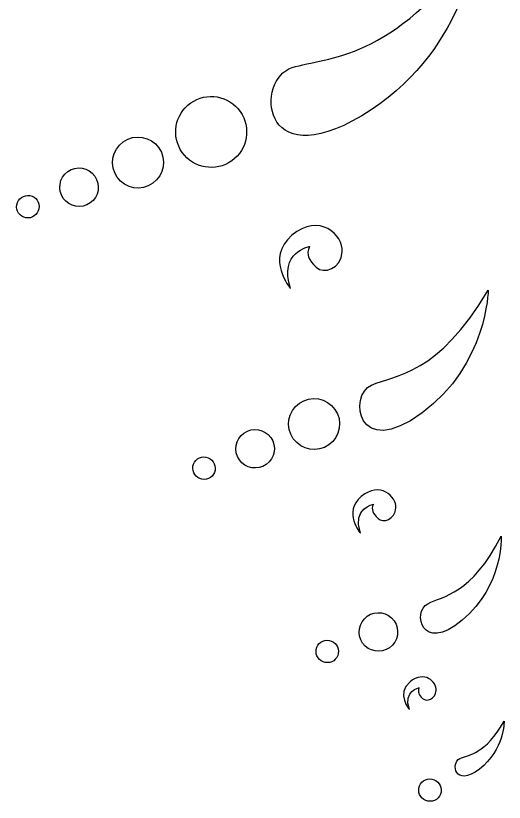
# Model space of a CAD drawing. Header units: centimetres. Extents: x -9.4 to 9.4, y -10.8 to 10.8.
# Drawn here: x -2.733 to -0.104, y -10.231 to -5.996 of the extents above; entities that cross this region are included whole.
import ezdxf

# ---------------------------------------------------------------- set-up
doc = ezdxf.new("R2010")
doc.units = ezdxf.units.CM
doc.header["$MEASUREMENT"] = 0
doc.layers.add('Camada 1', color=7, linetype='Continuous')

msp = doc.modelspace()

# ---------------------------------------------------------------- linework, layer by layer
at = {"layer": 'Camada 1'}
for points, knots in [([(-0.87056, -6.53423), (-0.32046, -6.20601), (-0.25387, -5.62081), (-0.25387, -5.62081), (-0.25387, -5.62081), (-0.71443, -6.24814), (-1.0513, -6.21411), (-1.24603, -6.2755), (-1.24603, -6.2755), (-1.44081, -6.33666), (-1.42094, -6.86247), (-0.87056, -6.53423)], [0, 0, 0, 0, 0.25, 0.25, 0.25, 0.25, 0.5, 0.5, 0.5, 0.5, 1, 1, 1, 1]), ([(-1.79168, -6.46575), (-1.87767, -6.52655), (-1.89804, -6.64601), (-1.83714, -6.73182), (-1.83714, -6.73182), (-1.77623, -6.81799), (-1.6568, -6.83845), (-1.571, -6.77749), (-1.571, -6.77749), (-1.4848, -6.71648), (-1.46456, -6.59723), (-1.52533, -6.51124), (-1.52533, -6.51124), (-1.58634, -6.42522), (-1.70548, -6.40477), (-1.79168, -6.46575)], [0, 0, 0, 0, 0.2, 0.2, 0.2, 0.2, 0.4, 0.4, 0.4, 0.4, 0.6, 0.6, 0.6, 0.6, 1, 1, 1, 1]), ([(-2.15434, -6.67435), (-2.21604, -6.71822), (-2.23078, -6.80384), (-2.18699, -6.86562), (-2.18699, -6.86562), (-2.14341, -6.92743), (-2.0575, -6.94238), (-1.99564, -6.8983), (-1.99564, -6.8983), (-1.93404, -6.85462), (-1.91928, -6.76879), (-1.96296, -6.70722), (-1.96296, -6.70722), (-2.00694, -6.64525), (-2.09235, -6.63067), (-2.15434, -6.67435)], [0, 0, 0, 0, 0.2, 0.2, 0.2, 0.2, 0.4, 0.4, 0.4, 0.4, 0.6, 0.6, 0.6, 0.6, 1, 1, 1, 1]), ([(-2.45256, -6.83453), (-2.49939, -6.868), (-2.51042, -6.93272), (-2.47735, -6.97936), (-2.47735, -6.97936), (-2.44428, -7.026), (-2.37945, -7.03722), (-2.33262, -7.00397), (-2.33262, -7.00397), (-2.28597, -6.97111), (-2.27497, -6.90618), (-2.30801, -6.85953), (-2.30801, -6.85953), (-2.34117, -6.81249), (-2.40591, -6.80148), (-2.45256, -6.83453)], [0, 0, 0, 0, 0.2, 0.2, 0.2, 0.2, 0.4, 0.4, 0.4, 0.4, 0.6, 0.6, 0.6, 0.6, 1, 1, 1, 1]), ([(-2.6571, -6.9646), (-2.69007, -6.95888), (-2.72155, -6.98055), (-2.72735, -7.0136), (-2.72735, -7.0136), (-2.73325, -7.04628), (-2.7115, -7.07797), (-2.67853, -7.08366), (-2.67853, -7.08366), (-2.64577, -7.08975), (-2.61418, -7.06771), (-2.60839, -7.03484), (-2.60839, -7.03484), (-2.60239, -7.00199), (-2.62414, -6.97069), (-2.6571, -6.9646)], [0, 0, 0, 0, 0.2, 0.2, 0.2, 0.2, 0.4, 0.4, 0.4, 0.4, 0.6, 0.6, 0.6, 0.6, 1, 1, 1, 1]), ([(-1.11583, -7.35007), (-1.15676, -7.30956), (-1.17171, -7.28398), (-1.15173, -7.23791), (-1.15173, -7.23791), (-1.15173, -7.23791), (-1.31879, -7.26744), (-1.25397, -7.4654), (-1.25397, -7.4654), (-1.25397, -7.4654), (-1.39288, -7.30247), (-1.24698, -7.17812), (-1.24698, -7.17812), (-1.10127, -7.05355), (-0.96845, -7.17735), (-0.97544, -7.26726), (-0.97544, -7.26726), (-0.98272, -7.35719), (-1.075, -7.39024), (-1.11583, -7.35007)], [0, 0, 0, 0, 0.1666667, 0.1666667, 0.1666667, 0.1666667, 0.3333333, 0.3333333, 0.3333333, 0.3333333, 0.5, 0.5, 0.5, 0.5, 0.6666667, 0.6666667, 0.6666667, 0.6666667, 1, 1, 1, 1]), ([(-0.54586, -8.13446), (-0.1956, -7.87472), (-0.19039, -7.47366), (-0.19039, -7.47366), (-0.19039, -7.47366), (-0.45947, -7.92978), (-0.68979, -7.92978), (-0.81751, -7.98489), (-0.81751, -7.98489), (-0.94504, -8.03939), (-0.89593, -8.3942), (-0.54586, -8.13446)], [0, 0, 0, 0, 0.25, 0.25, 0.25, 0.25, 0.5, 0.5, 0.5, 0.5, 1, 1, 1, 1]), ([(-1.01518, -8.11514), (-1.05907, -8.05296), (-1.14456, -8.03841), (-1.20645, -8.08231), (-1.20645, -8.08231), (-1.26834, -8.12618), (-1.28299, -8.2118), (-1.23942, -8.27339), (-1.23942, -8.27339), (-1.19545, -8.33517), (-1.10975, -8.35012), (-1.04776, -8.30604), (-1.04776, -8.30604), (-0.98605, -8.26236), (-0.9715, -8.17655), (-1.01518, -8.11514)], [0, 0, 0, 0, 0.2, 0.2, 0.2, 0.2, 0.4, 0.4, 0.4, 0.4, 0.6, 0.6, 0.6, 0.6, 1, 1, 1, 1]), ([(-1.50476, -8.24267), (-1.55151, -8.27574), (-1.56252, -8.34049), (-1.52958, -8.38711), (-1.52958, -8.38711), (-1.49651, -8.43397), (-1.43168, -8.44497), (-1.38485, -8.41172), (-1.38485, -8.41172), (-1.3381, -8.37889), (-1.3272, -8.31393), (-1.36024, -8.26728), (-1.36024, -8.26728), (-1.39338, -8.22063), (-1.45815, -8.20923), (-1.50476, -8.24267)], [0, 0, 0, 0, 0.2, 0.2, 0.2, 0.2, 0.4, 0.4, 0.4, 0.4, 0.6, 0.6, 0.6, 0.6, 1, 1, 1, 1]), ([(-1.70931, -8.37255), (-1.74228, -8.36662), (-1.77376, -8.38829), (-1.77956, -8.42137), (-1.77956, -8.42137), (-1.78546, -8.45402), (-1.76363, -8.48572), (-1.73096, -8.49141), (-1.73096, -8.49141), (-1.69781, -8.4975), (-1.66643, -8.47546), (-1.66042, -8.44281), (-1.66042, -8.44281), (-1.6546, -8.40994), (-1.67645, -8.37843), (-1.70931, -8.37255)], [0, 0, 0, 0, 0.2, 0.2, 0.2, 0.2, 0.4, 0.4, 0.4, 0.4, 0.6, 0.6, 0.6, 0.6, 1, 1, 1, 1]), ([(-0.78338, -8.70236), (-0.81151, -8.67482), (-0.82185, -8.65751), (-0.80807, -8.62579), (-0.80807, -8.62579), (-0.80807, -8.62579), (-0.92271, -8.64608), (-0.87821, -8.78166), (-0.87821, -8.78166), (-0.87821, -8.78166), (-0.97317, -8.66987), (-0.87339, -8.58486), (-0.87339, -8.58486), (-0.77362, -8.49966), (-0.6827, -8.58428), (-0.68744, -8.64587), (-0.68744, -8.64587), (-0.69236, -8.70746), (-0.75554, -8.7299), (-0.78338, -8.70236)], [0, 0, 0, 0, 0.1666667, 0.1666667, 0.1666667, 0.1666667, 0.3333333, 0.3333333, 0.3333333, 0.3333333, 0.5, 0.5, 0.5, 0.5, 0.6666667, 0.6666667, 0.6666667, 0.6666667, 1, 1, 1, 1]), ([(-0.33001, -9.25018), (-0.10816, -9.06442), (-0.12014, -8.79838), (-0.12014, -8.79838), (-0.12014, -8.79838), (-0.28072, -9.11125), (-0.43351, -9.12033), (-0.51596, -9.16163), (-0.51596, -9.16163), (-0.59841, -9.20276), (-0.55197, -9.43613), (-0.33001, -9.25018)], [0, 0, 0, 0, 0.25, 0.25, 0.25, 0.25, 0.5, 0.5, 0.5, 0.5, 1, 1, 1, 1]), ([(-0.69681, -9.2537), (-0.72978, -9.20687), (-0.7946, -9.19584), (-0.84114, -9.22909), (-0.84114, -9.22909), (-0.88779, -9.26235), (-0.89908, -9.32688), (-0.86614, -9.37374), (-0.86614, -9.37374), (-0.83278, -9.42039), (-0.76795, -9.43139), (-0.72141, -9.39835), (-0.72141, -9.39835), (-0.67448, -9.36527), (-0.66363, -9.30055), (-0.69681, -9.2537)], [0, 0, 0, 0, 0.2, 0.2, 0.2, 0.2, 0.4, 0.4, 0.4, 0.4, 0.6, 0.6, 0.6, 0.6, 1, 1, 1, 1]), ([(-1.0459, -9.359), (-1.07876, -9.35291), (-1.11004, -9.37495), (-1.11615, -9.408), (-1.11615, -9.408), (-1.12205, -9.44065), (-1.10012, -9.47216), (-1.06725, -9.47804), (-1.06725, -9.47804), (-1.03418, -9.48413), (-1.0029, -9.4623), (-0.997, -9.42944), (-0.997, -9.42944), (-0.99108, -9.39639), (-1.01282, -9.36509), (-1.0459, -9.359)], [0, 0, 0, 0, 0.2, 0.2, 0.2, 0.2, 0.4, 0.4, 0.4, 0.4, 0.6, 0.6, 0.6, 0.6, 1, 1, 1, 1]), ([(-0.543, -9.67187), (-0.56425, -9.65081), (-0.57202, -9.63763), (-0.5616, -9.61382), (-0.5616, -9.61382), (-0.5616, -9.61382), (-0.64838, -9.62917), (-0.61452, -9.7319), (-0.61452, -9.7319), (-0.61452, -9.7319), (-0.68672, -9.64707), (-0.61097, -9.58273), (-0.61097, -9.58273), (-0.5354, -9.51836), (-0.46643, -9.58233), (-0.47019, -9.62898), (-0.47019, -9.62898), (-0.47387, -9.676), (-0.52176, -9.69293), (-0.543, -9.67187)], [0, 0, 0, 0, 0.1666667, 0.1666667, 0.1666667, 0.1666667, 0.3333333, 0.3333333, 0.3333333, 0.3333333, 0.5, 0.5, 0.5, 0.5, 0.6666667, 0.6666667, 0.6666667, 0.6666667, 1, 1, 1, 1]), ([(-0.34327, -9.99575), (-0.39238, -10.01779), (-0.37113, -10.15416), (-0.23752, -10.05184), (-0.23752, -10.05184), (-0.1038, -9.94931), (-0.10449, -9.79443), (-0.10449, -9.79443), (-0.10449, -9.79443), (-0.20545, -9.97215), (-0.29448, -9.97371), (-0.34327, -9.99575)], [0, 0, 0, 0, 0.25, 0.25, 0.25, 0.25, 0.5, 0.5, 0.5, 0.5, 1, 1, 1, 1]), ([(-0.49284, -10.10557), (-0.52591, -10.09964), (-0.55729, -10.12152), (-0.5633, -10.15417), (-0.5633, -10.15417), (-0.5692, -10.18743), (-0.54745, -10.2187), (-0.51451, -10.2246), (-0.51451, -10.2246), (-0.48165, -10.23069), (-0.44998, -10.20886), (-0.44416, -10.176), (-0.44416, -10.176), (-0.43823, -10.14315), (-0.46008, -10.11166), (-0.49284, -10.10557)], [0, 0, 0, 0, 0.2, 0.2, 0.2, 0.2, 0.4, 0.4, 0.4, 0.4, 0.6, 0.6, 0.6, 0.6, 1, 1, 1, 1])]:
    msp.add_open_spline(points, degree=3, knots=knots, dxfattribs=at)

doc.saveas('drawing.dxf')
